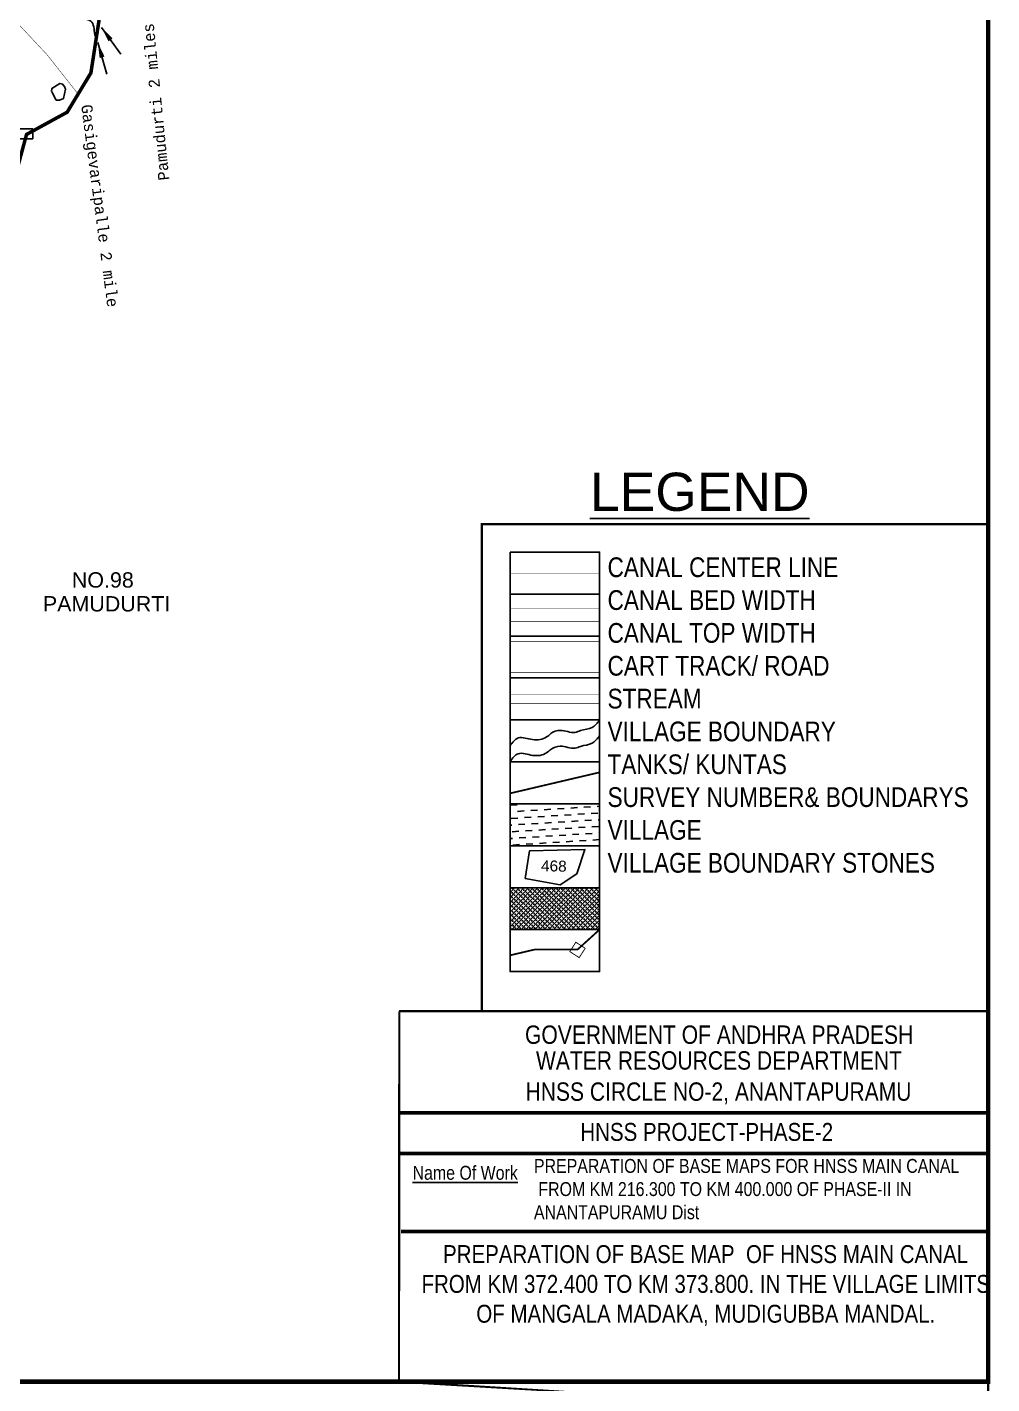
# Model space of a CAD drawing. Header units: feet. Extents: x 817053 to 823648, y 1580505 to 1588104.
# Drawn here: x 821448 to 823648, y 1581004 to 1584099 of the extents above; entities that cross this region are included whole.
import ezdxf
from ezdxf.enums import TextEntityAlignment as Align

# ---------------------------------------------------------------- set-up
doc = ezdxf.new("R2010")
doc.units = ezdxf.units.FT
doc.header["$LTSCALE"] = 15
doc.header["$MEASUREMENT"] = 0
doc.linetypes.add('ACAD_ISO02W100', pattern=[15, 12, -3])
doc.linetypes.add('HIDDEN2', pattern=[0.1875, 0.125, -0.0625])
for name, color, linetype in [('CANAL1', 7, 'Continuous'), ('CSMark', 72, 'Continuous'), ('FRAME 025', 7, 'Continuous'), ('HILL', 17, 'Continuous'), ('PLOT NO', 7, 'Continuous'), ('ROADS', 6, 'Continuous'), ('TABLE', 7, 'Continuous'), ('tank', 4, 'Continuous'), ('TANKS-STREAM', 4, 'Continuous'), ('TEXT', 1, 'Continuous'), ('text2', 7, 'Continuous'), ('TITLEBLOCK', 7, 'Continuous'), ('VILLAGE', 30, 'Continuous'), ('VILLAGE STONES', 240, 'Continuous')]:
    doc.layers.add(name, color=color, linetype=linetype)
doc.layers.add('VILLAGE BOUNDRY', color=5, linetype='HIDDEN2', lineweight=100)
doc.styles.add('A', font='arial.ttf')
doc.styles.add('ARIALN', font='ARIALN.TTF')
doc.styles.add('section', font='consola.ttf', dxfattribs={"height": 25})
doc.styles.get("Standard").update_dxf_attribs({"font": 'arial.ttf'})
doc.linetypes.add('DOTS', pattern='A,1e-06,-3,["●",Standard,S=3,R=0,X=-1.25,Y=-1.25],-3', length=6.000001)
doc.dimstyles.get("Standard").update_dxf_attribs({"dimtxt": 0.18, "dimasz": 35, "dimexe": 0.18, "dimexo": 0.0625, "dimgap": 0.09, "dimtad": 0, "dimtih": 1, "dimtoh": 1, "dimdec": 4, "dimzin": 0, "dimdsep": 46, "dimtxsty": 'Standard', "dimcen": 0.09, "dimadec": 0, "dimazin": 0, "dimtfac": 1, "dimtdec": 4, "dimtofl": 0, "dimtmove": 0, "dimatfit": 3, "dimfxl": 1, "dimtolj": 1, "dimtzin": 0, "dimarcsym": 0})

msp = doc.modelspace()

# ---------------------------------------------------------------- hatches: boundary and pattern name
at = {"layer": 'tank'}
h = msp.add_hatch(dxfattribs=at)
h.set_pattern_fill('DASH', color=256, scale=121.5050865233713, angle=3.540536199359491, style=0)
h.set_pattern_definition([(3.540536199359491, (49266.29751671373, -114804.5628457703), (14.22120840129349, 16.09708578290969), [15.18813581542142, -15.18813581542142])])
h.paths.add_polyline_path([(822549.2202446, 1582327.242532795), (822753.2455030085, 1582327.242532795), (822753.2455030085, 1582231.577597005), (822549.2202446, 1582231.577597005)])
at = {"layer": 'VILLAGE', "linetype": 'Continuous'}
h = msp.add_hatch(dxfattribs=at)
h.set_pattern_fill('SACNCR', color=256, scale=81.61089573577246, angle=1.530319929093559, style=0)
h.set_pattern_definition([(46.53031992909356, (49266.29751671373, -114804.5628457703), (-5.552641114305069, 5.263678017331533), []), (46.53031992909356, (49271.70567630103, -114804.4183642212), (-5.552641114305069, 5.263678017331533), [0, -7.651021475228668])])
h.paths.add_polyline_path([(822549.2202446, 1582135.912661216), (822753.2455030085, 1582135.912661216), (822753.2455030085, 1582040.247725426), (822549.2202446, 1582040.247725426)])

# ---------------------------------------------------------------- linework, layer by layer
at = {"layer": 'CANAL1', "color": 1, "linetype": 'HIDDEN2', "ltscale": 100, "const_width": 1}
msp.add_lwpolyline([(822549.2202446, 1582853.399679637), (822753.2455030085, 1582853.399679637)], dxfattribs=at)
at = {"layer": 'CANAL1', "color": 5, "ltscale": 100, "const_width": 1}
for points in [[(822753.2455030085, 1582772.734743848), (822549.2202446, 1582772.734743848)], [(822753.2455030085, 1582742.734743848), (822549.2202446, 1582742.734743848)]]:
    msp.add_lwpolyline(points, dxfattribs=at)
at = {"layer": 'CANAL1', "color": 1, "ltscale": 100, "const_width": 1}
for points in [[(822753.2455030085, 1582697.069808058), (822549.2202446, 1582697.069808058)], [(822753.2455030085, 1582627.069808058), (822549.2202446, 1582627.069808058)]]:
    msp.add_lwpolyline(points, dxfattribs=at)
at = {"layer": 'CSMark', "color": 5, "const_width": 5}
msp.add_lwpolyline([(823639.4705363702, 1582964.988099225), (822485.1350518531, 1582964.988099225), (822485.1350518531, 1581854.253452211), (823639.4705363702, 1581854.253452211)], close=True, dxfattribs=at)
for points in [[(823639.4705363702, 1581854.253452211), (823639.4705363713, 1581009.315591867), (822296.0331969649, 1581009.428737659), (822296.8204708949, 1581854.253452211)], [(822296.0331969637, 1581854.253452211), (823639.4705363702, 1581854.253452211)]]:
    msp.add_lwpolyline(points, dxfattribs=at)
at = {"layer": 'FRAME 025', "lineweight": -3, "const_width": 8.161089573577247}
for points in [[(822296.0331969649, 1581622.531368084), (823639.4705363713, 1581622.531368084)], [(822296.0331969649, 1581529.856248542), (823639.4705363713, 1581529.856248542)], [(822300.3686519786, 1581351.727671356), (823643.805991385, 1581351.727671356)]]:
    msp.add_lwpolyline(points, dxfattribs=at)
at = {"layer": 'HILL', "lineweight": -2}
msp.add_lwpolyline([(821503.6232376033, 1583951.987145195), (821504.8428434015, 1583958.888988272), (821522.7286142881, 1583969.850886567), (821528.8258800707, 1583968.632914259), (821533.2971319905, 1583963.354886734), (821535.3299355218, 1583956.859034426), (821531.264710063, 1583936.153505196), (821521.9154165549, 1583932.499588273), (821514.5985449743, 1583932.499588273), (821504.4364353367, 1583951.175163657)], dxfattribs=at)
at = {"layer": 'PLOT NO'}
for points in [[(822549.2202446, 1582901.232147532), (822753.2455030085, 1582901.232147532), (822753.2455030085, 1582805.567211742), (822549.2202446, 1582805.567211742)], [(822549.2202446, 1582805.567211742), (822753.2455030085, 1582805.567211742), (822753.2455030085, 1582709.902275953), (822549.2202446, 1582709.902275953)], [(822549.2202446, 1582709.902275953), (822753.2455030085, 1582709.902275953), (822753.2455030085, 1582614.237340163), (822549.2202446, 1582614.237340163)], [(822549.2202446, 1582614.237340163), (822753.2455030085, 1582614.237340163), (822753.2455030085, 1582518.572404374), (822549.2202446, 1582518.572404374)], [(822549.2202446, 1582518.572404374), (822753.2455030085, 1582518.572404374), (822753.2455030085, 1582422.907468584), (822549.2202446, 1582422.907468584)], [(822549.2202446, 1582422.907468584), (822753.2455030085, 1582422.907468584), (822753.2455030085, 1582327.242532795), (822549.2202446, 1582327.242532795)], [(822549.2202446, 1582327.242532795), (822753.2455030085, 1582327.242532795), (822753.2455030085, 1582231.577597005), (822549.2202446, 1582231.577597005)], [(822549.2202446, 1582231.577597005), (822753.2455030085, 1582231.577597005), (822753.2455030085, 1582135.912661216), (822549.2202446, 1582135.912661216)], [(822549.2202446, 1582135.912661216), (822753.2455030085, 1582135.912661216), (822753.2455030085, 1582040.247725426), (822549.2202446, 1582040.247725426)], [(822549.2202446, 1582040.247725426), (822753.2455030085, 1582040.247725426), (822753.2455030085, 1581944.582789637), (822549.2202446, 1581944.582789637)]]:
    msp.add_lwpolyline(points, close=True, dxfattribs=at)
msp.add_lwpolyline([(822583.3894822274, 1582157.248495582), (822593.8473794871, 1582220.307837905), (822719.8129443192, 1582223.104864228), (822701.6177360223, 1582167.860508484), (822663.5883352595, 1582142.551718026), (822583.3894822274, 1582157.248495582)], dxfattribs=at)
at = {"layer": 'PLOT NO', "color": 4}
for points in [[(822549.2202446, 1582459.368643131), (822567.9442118977, 1582477.397040913), (822600.7234265979, 1582473.588075916), (822632.7405628704, 1582479.6821506), (822642.1423422338, 1582487.299856167), (822663.7415945742, 1582494.66351104), (822680.7665016211, 1582491.870299966), (822697.5373825261, 1582490.092842815), (822710.242439105, 1582494.155634079), (822736.6695941982, 1582501.265238258), (822753.2455030086, 1582518.572404374)], [(822549.2202446, 1582423.543493025), (822567.9442118977, 1582441.571890806), (822600.7234265979, 1582437.76292581), (822632.7405628704, 1582443.857000493), (822642.1423422338, 1582451.47470606), (822663.7415945742, 1582458.838360934), (822680.7665016211, 1582456.04514986), (822697.5373825261, 1582454.267692708), (822710.242439105, 1582458.330483972), (822736.6695941982, 1582465.440088151), (822753.2455030086, 1582482.747254267)]]:
    msp.add_spline(points, degree=3, dxfattribs=at)
at = {"layer": 'ROADS', "linetype": 'HIDDEN2', "lineweight": -2, "ltscale": 10, "const_width": 1}
for points in [[(821563.6766118347, 1583946.962861901), (821494.8745885027, 1584034.3318689), (821370.6568221233, 1584167.387377123), (821328.3457357436, 1584182.187599486), (821273.942006018, 1584234.67179063), (821225.102441543, 1584264.310001937), (821165.6798584207, 1584367.823043042), (821144.9255716441, 1584443.827701595), (821115.2768631089, 1584479.362220702), (821077.0199356775, 1584535.005527519), (821050.2626392611, 1584549.096593767), (820996.5980761282, 1584612.305019278), (820954.6014312935, 1584627.840067229), (820918.8264550857, 1584659.68703355), (820890.1436025318, 1584689.444437274), (820813.5692876787, 1584821.79571443), (820725.8688667964, 1584918.751189141), (820648.875335936, 1585016.621961728), (820606.858466099, 1585097.285039802), (820526.7755762284, 1585251.026439936), (820489.8572094964, 1585303.66141876), (820439.6108011815, 1585335.993153906), (820408.5546083384, 1585407.207653151), (820371.4446165444, 1585443.247674875)], [(822549.2202446, 1582556.404872268), (822753.2455030085, 1582556.404872268)]]:
    msp.add_lwpolyline(points, dxfattribs=at)
at = {"layer": 'ROADS', "linetype": 'DOTS', "lineweight": -2, "ltscale": 0.15, "const_width": 1}
msp.add_lwpolyline([(822549.2202446, 1582576.404872268), (822753.2455030085, 1582576.404872268)], dxfattribs=at)
at = {"layer": 'TANKS-STREAM', "lineweight": -2}
msp.add_spline([(821222.6209395502, 1584459.163442305), (821227.1114014599, 1584457.466306473), (821229.9027796986, 1584449.465396815), (821240.9466381131, 1584437.221500053), (821255.5103184094, 1584423.765384485), (821266.1157754054, 1584419.470910905), (821274.9754155839, 1584418.86472774), (821289.902946804, 1584407.833197307), (821306.286994413, 1584399.589755374), (821321.5787474548, 1584392.073762743), (821328.4169936127, 1584380.516303135), (821338.4898411015, 1584372.515393477), (821351.4757213679, 1584367.423838456), (821360.9551320795, 1584353.171379075), (821367.2659613022, 1584340.200180535), (821375.0295979332, 1584329.988155453), (821380.1201727835, 1584326.458897759), (821386.4677209065, 1584322.510962085), (821392.5853122785, 1584312.111136767), (821397.256401507, 1584307.505236401), (821404.3227499258, 1584303.258118576), (821420.1526759446, 1584298.76138724), (821434.4055437294, 1584291.344089313), (821452.1671064564, 1584287.467851137), (821467.8868757735, 1584281.051220139), (821478.3161562262, 1584270.709224901), (821494.293328745, 1584262.819697158), (821503.4022123697, 1584252.61888403), (821511.7136653257, 1584232.346342776), (821521.7646298332, 1584219.410550407), (821528.7230469382, 1584203.964903039), (821542.8334898965, 1584179.058579058), (821550.945028838, 1584166.990532949), (821563.4390983758, 1584154.319844291), (821570.8136630205, 1584141.303355355), (821575.4020419985, 1584122.80790887), (821585.0405679462, 1584115.882609204), (821593.4109936815, 1584112.3355009), (821599.9213660201, 1584099.751852414), (821602.6322593957, 1584081.039690652), (821605.0093445845, 1584073.652487971)], degree=3, dxfattribs=at)
at = {"layer": 'text2', "color": 5, "linetype": 'Continuous', "lineweight": -2, "const_width": 10}
msp.add_lwpolyline([(823639.4705363713, 1588099.469735176), (817057.7715392857, 1588099.469735176), (817057.7715392857, 1581009.315591867), (823639.4705363713, 1581009.315591867)], close=True, dxfattribs=at)
at = {"layer": 'VILLAGE BOUNDRY', "lineweight": -2, "ltscale": 25, "const_width": 8}
msp.add_lwpolyline([(821612.6296484463, 1584118.058464962), (821593.5313533421, 1583994.235833853), (821539.4350693508, 1583904.696706725), (821446.8123546038, 1583853.988088582), (821413.6023205649, 1583731.307116592)], dxfattribs=at)
msp.add_lwpolyline([(821612.6296484463, 1584118.058464962), (821593.5313533421, 1583994.235833853), (821539.4350693508, 1583904.696706725), (821446.8123546038, 1583853.988088582), (821413.6023205649, 1583731.307116592)], dxfattribs=at)
at = {"layer": 'VILLAGE BOUNDRY', "linetype": 'ACAD_ISO02W100', "ltscale": 2, "const_width": 4}
for points in [[(822549.2202446, 1582351.095244718), (822753.2455030085, 1582398.984698218)], [(822549.2202446, 1581981.692519099), (822605.6333488611, 1581994.968912117), (822703.234692094, 1581994.968912117), (822753.2455030085, 1582040.247725426)]]:
    msp.add_lwpolyline(points, dxfattribs=at)
at = {"layer": 'VILLAGE STONES', "lineweight": -2}
msp.add_lwpolyline([(821428.9116975666, 1583866.429606457), (821460.8374360759, 1583866.429606457), (821460.8374360759, 1583844.247787391), (821428.9116975666, 1583844.247787391)], close=True, dxfattribs=at)
at = {"layer": 'VILLAGE STONES', "const_width": 2.031935306974033}
msp.add_lwpolyline([(822685.507015416, 1581990.229113214), (822699.3011810615, 1582011.556089435), (822720.6281572826, 1581997.76192379), (822706.8339916369, 1581976.434947569)], close=True, dxfattribs=at)

# ---------------------------------------------------------------- texts
at = {"layer": 'PLOT NO', "linetype": 'Continuous', "lineweight": -2, "style": 'section'}
for s, rotation, p in [('Pamudurti 2 miles', 95.72622801894326, (821772.4848899129, 1583750.278929861)), ('Gasigevaripalle 2 mile', 277.3845063811397, (821571.3041236323, 1583920.767549715))]:
    msp.add_text(s, height=25, rotation=rotation, dxfattribs=at).set_placement(p)
at = {"layer": 'PLOT NO'}
msp.add_text('468', height=25, rotation=358.6877058951246, dxfattribs=at).set_placement((822649.2376602392, 1582185.492392633), align=Align.MIDDLE_CENTER)
at = {"layer": 'TABLE', "extrusion": (0.000201441454039347, 0.004806825185374129, 0.9999884268595202), "style": 'A'}
msp.add_text('%%ULEGEND', height=87.15443580657487, rotation=359.9999445037521, dxfattribs=at).set_placement((822981.8445689512, 1583019.877193656, 7773.123343414944), align=Align.MIDDLE)
at = {"layer": 'TEXT', "lineweight": -2}
for s, p in [('NO.98', (821550.0719669589, 1582820.393827712)), ('PAMUDURTI', (821484.0296660683, 1582765.942139408))]:
    msp.add_text(s, height=35, dxfattribs=at).set_placement(p)
at = {"layer": 'TITLEBLOCK', "extrusion": (0.000201441454039347, 0.004806825185374129, 0.9999884268595202), "style": 'ARIALN'}
for s, height, rotation, p in [('GOVERNMENT OF ANDHRA PRADESH ', 41.9008035078725, 359.9999445022776, (822583.4079365733, 1581760.757118965, 7762.626391883457)), ('HNSS PROJECT-PHASE-2', 40.80544786788623, 359.9999445037521, (822709.5355274403, 1581539.54317968, 7763.272014720679))]:
    msp.add_text(s, height=height, rotation=rotation, dxfattribs=at).set_placement(p)
at = {"layer": 'TITLEBLOCK', "extrusion": (0.000201441454039347, 0.00480682518537413, 0.9999884268595203), "style": 'ARIALN'}
for s, p in [('WATER RESOURCES DEPARTMENT  ', (822608.3865260821, 1581701.99942617, 7761.858604470392)), ('HNSS CIRCLE NO-2, ANANTAPURAMU', (822584.6800758176, 1581630.932506093, 7761.512218690299))]:
    msp.add_text(s, height=41.9008035078725, rotation=359.9999445022776, dxfattribs=at).set_placement(p)
at = {"layer": 'TITLEBLOCK', "extrusion": (0.000201441454039347, 0.004806825185374129, 0.9999884268595203), "style": 'ARIALN'}
msp.add_text('%%UName Of Work', height=31.6842403007268, rotation=359.9999445018158, dxfattribs=at).set_placement((822326.9397754109, 1581450.863510208, 7763.826311071593))
at = {"layer": 'TITLEBLOCK', "extrusion": (0.000201441454039347, 0.004806825185374129, 0.9999884268595202), "attachment_point": 1, "text_direction": (0.9999999797106701, -9.68581058427952e-07, -0.0002014391254357059), "style": 'ARIALN'}
for s, insert, char_height, width in [('CANAL CENTER LINE \\PCANAL BED WIDTH {\\H1.5288x; }\\PCANAL TOP WIDTH {\\H1.3525x; }\\PCART TRACK/ ROAD{\\H1.4113x; }\\PSTREAM {\\H1.3917x; }\\PVILLAGE BOUNDARY{\\H1.3982x; }\\PTANKS/ KUNTAS{\\H1.3961x; }\\PSURVEY NUMBER& BOUNDARYS{\\H1.3968x; }\\PVILLAGE{\\H1.3966x; }\\PVILLAGE BOUNDARY STONES{\\H1.3966x; }', (822771.6160720589, 1582889.333541341), 44.9339339244059, 942.0809728227935), ('\\pi57.059;PREPARATION OF BASE MAP  OF HNSS MAIN CANAL  \\P\\pi7.9869;FROM KM {\\C1;372.400} TO KM {\\C1;373.800\\C0;. IN THE VILLAGE LIMITS  \\P\\pi132.91;OF\\C1; MANGALA MADAKA, \\C0;MUDIGUBBA MANDAL.}', (822339.3819779495, 1581320.722051598, -4.731504030798533), 40.80544786788623, 1306.132887290575)]:
    msp.add_mtext(s, dxfattribs=dict(at, insert=insert, char_height=char_height, width=width))
at = {"layer": 'TITLEBLOCK', "extrusion": (0.000201441454039347, 0.004806825185374129, 0.9999884268595203), "insert": (822603.7494070611, 1581517.234985913, -3.673874899769453), "char_height": 31.6842403007268, "width": 1022.727941766023, "attachment_point": 1, "text_direction": (0.9999999797106702, -9.685810584279522e-07, -0.0002014391254357059), "style": 'ARIALN'}
msp.add_mtext('PREPARATION OF BASE MAPS FOR HNSS MAIN CANAL\\P FROM KM 216.300 TO KM 400.000 OF PHASE-II IN ANANTAPURAMU Dist', dxfattribs=at)

# ---------------------------------------------------------------- leaders
at = {"layer": 'VILLAGE BOUNDRY', "linetype": 'Continuous', "lineweight": -2}
for points in [[(821617.8160932632, 1584097.985830824), (821661.7903738775, 1584037.230068591)], [(821609.2568883537, 1584063.519163191), (821630.2452109788, 1583991.515758317)]]:
    msp.add_leader(points, dimstyle='Standard', override={"dimgap": 0.09, "dimtad": 0}, dxfattribs=at)

doc.saveas('drawing.dxf')
